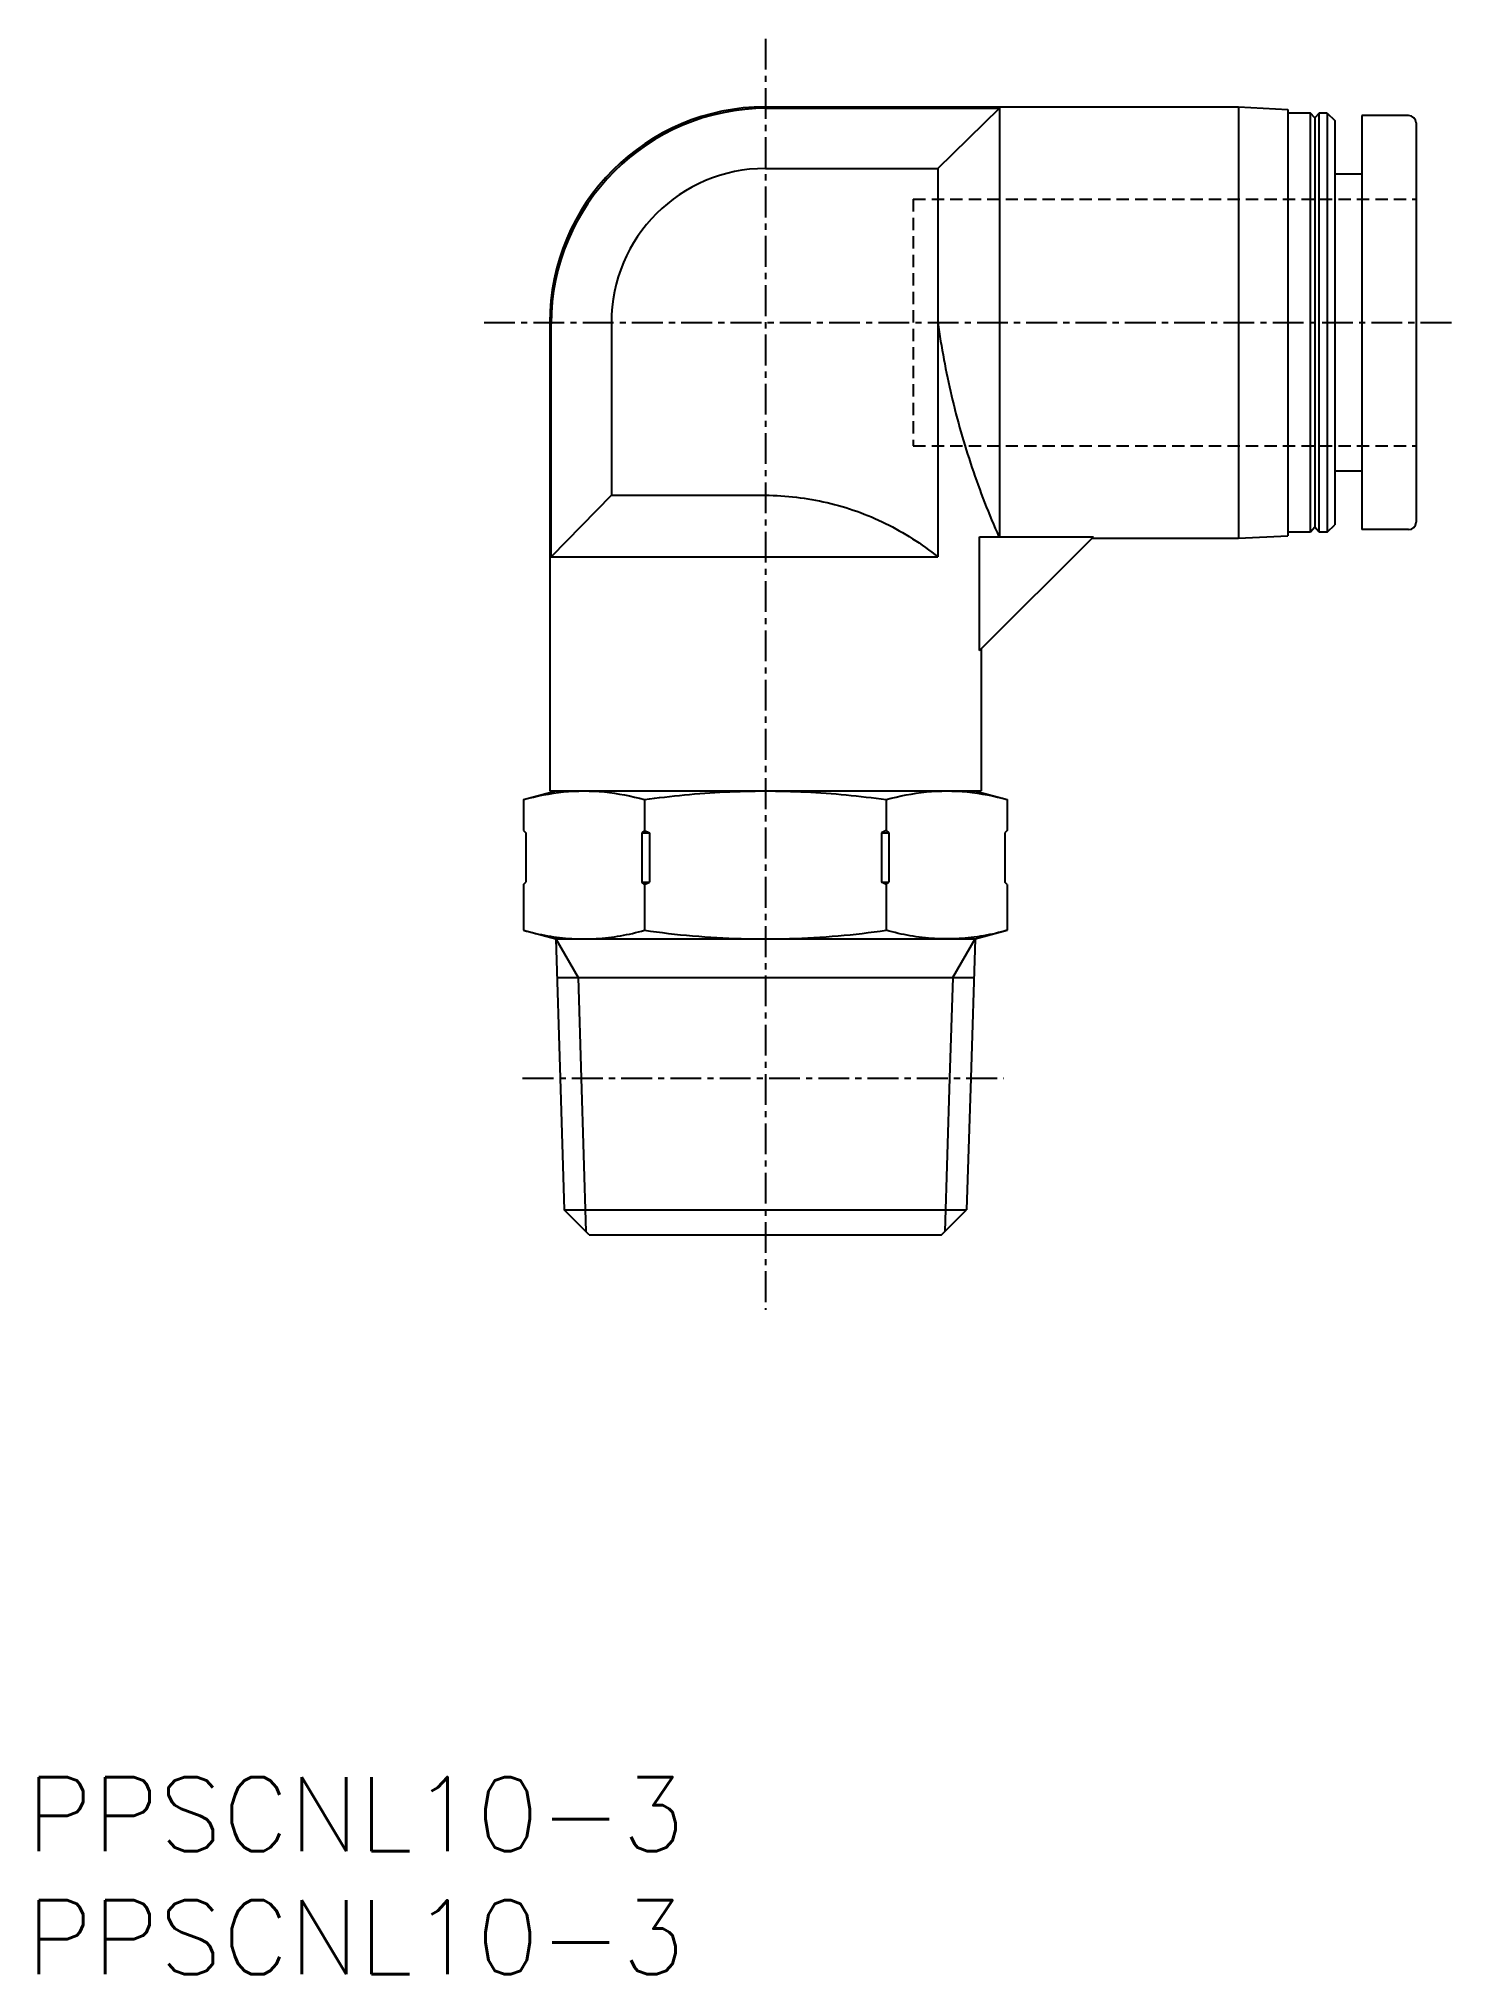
# Model space of a CAD drawing. Extents: x 0.5 to 58.1, y 0 to 78.5.
import ezdxf

# ---------------------------------------------------------------- set-up
doc = ezdxf.new("R2010")
doc.units = 0
doc.linetypes.add('CENTER', pattern=[2, 1.25, -0.25, 0.25, -0.25])
doc.linetypes.add('DASHED', pattern=[0.75, 0.5, -0.25])
doc.layers.get('0').update_dxf_attribs({"linetype": 'CONTINUOUS'})
doc.layers.add('CENTER', color=1, linetype='CENTER')
doc.styles.get("Standard").update_dxf_attribs({"font": 'txt.shx'})

# ---------------------------------------------------------------- blocks, each defined once
blk = doc.blocks.new('*U7')
at = {"color": 7, "linetype": 'CONTINUOUS'}
blk.add_text('PPSCNL10-3', height=3, dxfattribs=at).set_placement((0, 0))
blk = doc.blocks.new('*U8')
at = {"color": 7, "linetype": 'CONTINUOUS'}
blk.add_text('PPSCNL10-3', height=3, dxfattribs=at).set_placement((0, 5))

msp = doc.modelspace()

# ---------------------------------------------------------------- linework, layer by layer
at = {"color": 7, "linetype": 'CONTINUOUS'}
for p, q in [((29.999999, 75.74999), (49.199994, 75.74999)), ((30.057326, 75.69266), (39.499999, 75.69266)), ((36.999997, 73.24999), (39.500004, 75.69267)), ((39.499999, 75.69266), (39.499999, 58.30733)), ((49.199994, 75.74999), (49.199994, 58.24999)), ((49.199994, 75.74999), (51.200002, 75.64518)), ((51.199994, 75.64518), (51.199994, 58.35481)), ((52.124997, 75.49999), (51.199994, 75.49999)), ((52.124997, 58.49999), (52.124997, 75.49999)), ((52.3, 75.29999), (52.124999, 75.49999)), ((52.475007, 75.5), (52.300002, 75.29999)), ((52.475003, 58.49999), (52.475007, 75.5)), ((52.8, 75.49999), (52.475003, 75.49999)), ((52.800002, 75.5), (52.799998, 58.5)), ((52.800006, 75.5), (53.100005, 75.2)), ((56.099999, 75.39999), (54.200002, 75.39999)), ((54.200002, 75.39999), (54.200002, 58.6)), ((52.300006, 75.29999), (52.300004, 58.69999)), ((53.100003, 75.2), (53.100003, 58.8)), ((56.399999, 75.09999), (56.399999, 58.9)), ((29.999999, 73.24999), (36.999999, 73.24999)), ((36.999999, 73.24999), (36.999999, 57.49999)), ((54.200002, 73.02499), (53.100003, 73.02499)), ((21.249999, 66.99999), (21.249999, 48)), ((21.307329, 57.49999), (21.307329, 66.94266)), ((23.749999, 66.99999), (23.749999, 59.99999)), ((54.200002, 60.975), (53.100003, 60.975)), ((23.750009, 60), (21.307329, 57.49999)), ((23.749999, 59.99999), (29.999999, 59.99999)), ((38.692672, 53.69266), (38.692672, 58.30733)), ((38.692672, 58.30733), (43.307326, 58.30733)), ((38.692678, 53.69267), (43.307344, 58.30733)), ((43.249999, 58.24999), (49.199994, 58.24999)), ((49.199994, 58.24999), (51.200005, 58.35481)), ((52.124997, 58.49999), (51.199994, 58.49999)), ((52.300002, 58.69999), (52.124995, 58.49999)), ((52.474999, 58.49999), (52.299998, 58.69999)), ((52.8, 58.49999), (52.475003, 58.49999)), ((52.8, 58.5), (53.100005, 58.8)), ((56.099999, 58.6), (54.200002, 58.6)), ((21.307329, 57.49999), (36.999999, 57.49999)), ((38.749999, 53.74999), (38.749999, 48)), ((20.185039, 47.64765), (21.499999, 48)), ((21.249999, 48), (38.749999, 48)), ((38.500004, 48), (39.814961, 47.64766)), ((20.185039, 47.64766), (20.185039, 46.39999)), ((25.092519, 47.64766), (25.092519, 46.39999)), ((34.907477, 47.64766), (34.907477, 46.39999)), ((39.814956, 47.64766), (39.814956, 46.39999)), ((20.185039, 46.39999), (20.285039, 46.29999)), ((25.092519, 46.39999), (24.992529, 46.29999)), ((25.092519, 46.39999), (25.292519, 46.29999)), ((34.90748, 46.39999), (34.707485, 46.29999)), ((34.907485, 46.4), (35.00748, 46.3)), ((39.814957, 46.39999), (39.714959, 46.29999)), ((20.285049, 46.29999), (20.285049, 44.29999)), ((24.992529, 46.29999), (24.992529, 44.29999)), ((24.992529, 46.29999), (25.292519, 46.29999)), ((25.292519, 46.29999), (25.292519, 44.29999)), ((34.70748, 46.29999), (34.70748, 44.29999)), ((34.70748, 46.29999), (35.007476, 46.29999)), ((35.007476, 46.29999), (35.007476, 44.29999)), ((39.714957, 46.29999), (39.714957, 44.29999)), ((20.185039, 44.19999), (20.285039, 44.29999)), ((20.185039, 44.2), (20.185039, 42.35031)), ((24.992529, 44.29999), (25.292519, 44.29999)), ((25.092519, 44.19999), (24.992529, 44.29999)), ((25.092519, 44.19999), (25.292519, 44.29999)), ((25.092519, 44.2), (25.092519, 42.35031)), ((34.70748, 44.29999), (35.007476, 44.29999)), ((34.907481, 44.19999), (34.707484, 44.29999)), ((34.907477, 44.2), (34.907477, 42.35031)), ((34.907483, 44.2), (35.007478, 44.3)), ((39.814959, 44.19999), (39.714959, 44.29999)), ((39.814956, 44.2), (39.814956, 42.35031)), ((20.185049, 42.3503), (21.492402, 42)), ((21.492402, 42), (38.507601, 42)), ((21.492439, 42), (21.669009, 36.35)), ((21.492439, 42), (22.397429, 40.43252)), ((37.602581, 40.43251), (38.507567, 42)), ((38.507567, 42), (38.331004, 36.34999)), ((38.507601, 42), (39.814959, 42.35031)), ((21.541419, 40.43251), (38.458579, 40.43251)), ((22.397429, 40.43251), (22.525009, 36.34999)), ((37.602582, 40.43251), (37.475004, 36.34999)), ((21.669009, 36.35), (21.835749, 31.01426)), ((22.525009, 36.34999), (22.719359, 30.13064)), ((37.475004, 36.34999), (37.280649, 30.13064)), ((38.331004, 36.34999), (38.164263, 31.01426)), ((22.849989, 30), (21.835739, 31.01425)), ((21.835749, 31.01425), (38.16426, 31.01425)), ((37.150012, 30), (38.164257, 31.01425)), ((22.849989, 30), (37.150012, 30))]:
    msp.add_line(p, q, dxfattribs=at)
at = {"color": 3, "linetype": 'DASHED'}
for p, q in [((35.999999, 71.99999), (56.399999, 71.99999)), ((35.999999, 71.99999), (35.999999, 61.99999)), ((35.999999, 61.99999), (56.399999, 61.99999))]:
    msp.add_line(p, q, dxfattribs=at)
at = {"color": 7, "linetype": 'CONTINUOUS'}
for points in [[(36.999999, 66.99999, 0.023212075), (37.552831, 64.03019, 0.023406847), (38.381164, 61.12386, 0.022986757), (39.474895, 58.30664)], [(29.999999, 59.99999, -0.052564086), (32.501844, 59.69778, -0.058476671), (34.875362, 58.85405, -0.053571809), (36.999999, 57.49999)], [(20.185039, 47.64766, -0.045588894), (21.810939, 47.9594, -0.049064583), (23.467239, 47.95934, -0.04557069), (25.092519, 47.64766)], [(25.092519, 47.64766, -0.023631917), (28.358279, 47.96044, -0.024096125), (31.641354, 47.96045, -0.023634571), (34.907477, 47.64766)], [(34.907477, 47.64766, -0.045588987), (36.533371, 47.9594, -0.049064374), (38.189665, 47.95934, -0.045570804), (39.814956, 47.64766)], [(20.185049, 42.35031, 0.027800738), (21.153469, 42.12681, 0.028242769), (22.142049, 42.01261, 0.029218905), (23.135849, 42.01263, 0.028233519), (24.124099, 42.12681, 0.027800823), (25.092519, 42.35031)], [(25.092519, 42.35031, 0.014237047), (27.048829, 42.1254, 0.014293573), (29.015449, 42.01231, 0.014420643), (30.984658, 42.01231, 0.014292641), (32.951141, 42.1254, 0.014237243), (34.907477, 42.35031)], [(39.814956, 42.35031, -0.027800781), (38.846538, 42.12681, -0.028242814), (37.857954, 42.01261, -0.029218907), (36.864155, 42.01263, -0.028233269), (35.875904, 42.12681, -0.027800974), (34.907477, 42.35031)]]:
    msp.add_lwpolyline(points, format="xyb", dxfattribs=at)
for centre, radius, start, end in [((29.999999, 66.99999), 8.75, 90.000003, 180), ((30.057326, 66.94266), 8.75, 90.000003, 180), ((56.099999, 75.09999), 0.3, 0, 90), ((29.999999, 66.99999), 6.25, 90.000003, 180), ((56.099999, 58.9), 0.3, 270, 0)]:
    msp.add_arc(centre, radius, start, end, dxfattribs=at)
at = {"layer": 'CENTER', "color": 1, "linetype": 'CENTER'}
for p, q in [((29.999999, 78.515067), (29.999999, 26.9523)), ((18.587739, 66.99999), (58.075299, 66.99999)), ((20.149709, 36.34999), (39.666259, 36.34999))]:
    msp.add_line(p, q, dxfattribs=at)

# ---------------------------------------------------------------- block references
at = {"color": 7, "linetype": 'CONTINUOUS'}
for name in ['*U8', '*U7']:
    msp.add_blockref(name, (0, 0), dxfattribs=at)

doc.saveas('drawing.dxf')
